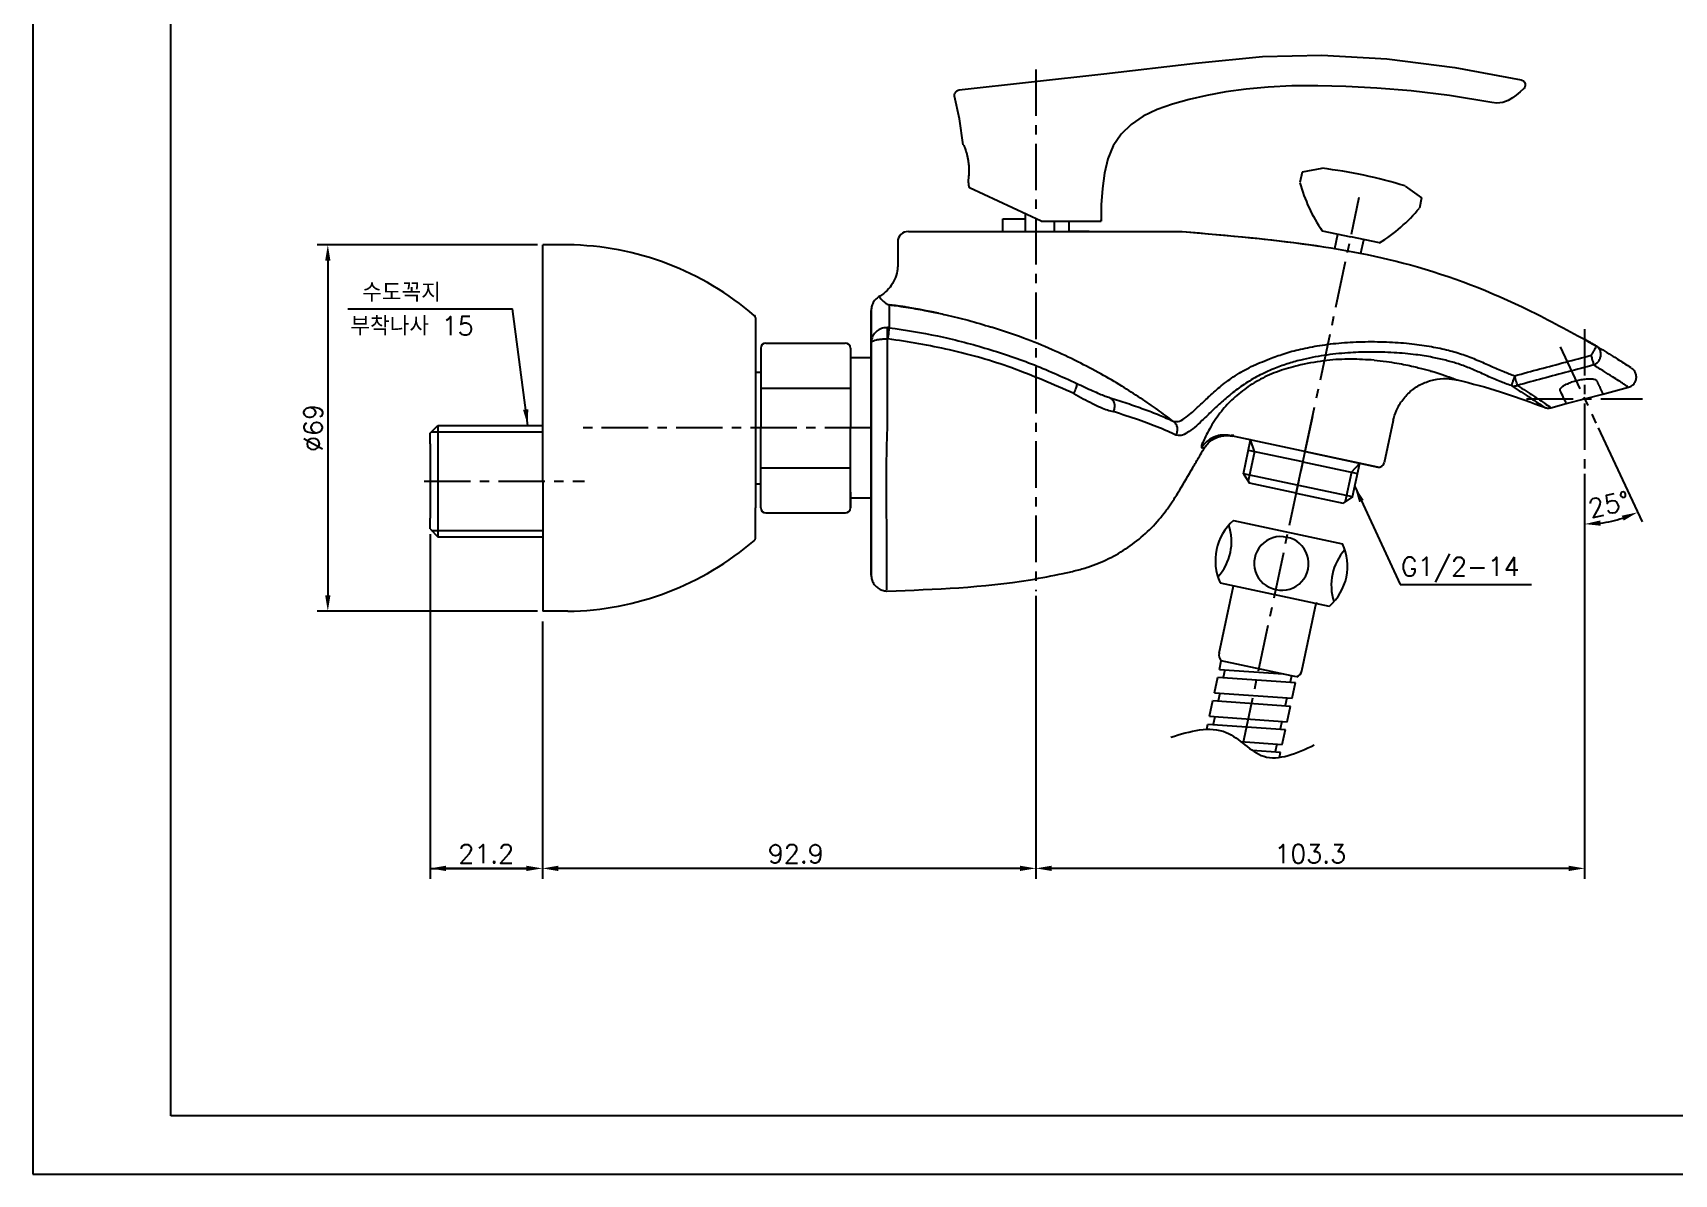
# Model space of a CAD drawing. Extents: x 15674 to 16268, y -53752 to -53332.
# Drawn here: x 15674.2 to 15983.2, y -53751.6 to -53536.7 of the extents above; entities that cross this region are included whole.
import ezdxf

# ---------------------------------------------------------------- set-up
doc = ezdxf.new("R2010")
doc.units = 0
doc.header["$LTSCALE"] = 7
doc.header["$MEASUREMENT"] = 0
doc.linetypes.add('CENTER', pattern=[2, 1.25, -0.25, 0.25, -0.25])
doc.layers.get('0').update_dxf_attribs({"color": 2, "linetype": 'CONTINUOUS'})
for name, color, linetype in [('08_ALL_FEATURES', 7, 'CONTINUOUS'), ('CENTER', 1, 'CENTER'), ('CL', 1, 'CENTER'), ('D', 2, 'CONTINUOUS'), ('DWG', 7, 'CONTINUOUS'), ('TXT', 4, 'CONTINUOUS')]:
    doc.layers.add(name, color=color, linetype=linetype)
doc.styles.add('GHS', font='ROMANS', dxfattribs={"bigfont": 'GHS'})
doc.dimstyles.new('STANDARD$7', dxfattribs={"dimtxt": 3.5, "dimasz": 3, "dimexe": 1, "dimexo": 0.0625, "dimgap": 1, "dimtad": 1, "dimdec": 4, "dimzin": 0, "dimdsep": 46, "dimtxsty": 'GHS', "dimcen": 1, "dimclrt": 2, "dimadec": 0, "dimazin": 0, "dimtfac": 1, "dimtdec": 4, "dimtofl": 0, "dimtmove": 0, "dimatfit": 3, "dimfxl": 0, "dimtolj": 1, "dimtzin": 0, "dimarcsym": 0})

msp = doc.modelspace()

# ---------------------------------------------------------------- linework, layer by layer
at = {"color": 7, "linetype": 'Continuous'}
for p, q in [((15864.03, -53572.22), (15850.55, -53565.94)), ((15856.82, -53574.14), (15856.82, -53571.74)), ((15856.82, -53571.74), (15861.02, -53571.74)), ((15864.03, -53572.22), (15874.99, -53572.22)), ((15864.03, -53572.22), (15874.99, -53572.22)), ((15869.22, -53572.23), (15869.22, -53574.14)), ((15837.02, -53576.14), (15837.02, -53580.33)), ((15839.02, -53574.14), (15890.59, -53574.14)), ((15853.02, -53574.14), (15856.82, -53574.14)), ((15873.02, -53574.14), (15869.22, -53574.14)), ((15832.02, -53638.83), (15832.02, -53589)), ((15832.02, -53589), (15832.02, -53638.83)), ((15835.41, -53587.93), (15835.42, -53592.26)), ((15835.41, -53587.93), (15835.41, -53587.93)), ((15835.08, -53611.07), (15835.08, -53594.33)), ((15969.76, -53604.74), (15974.58, -53603.47)), ((15959.96, -53607.32), (15962.88, -53606.55)), ((15962.88, -53606.55), (15962.88, -53606.55)), ((15969.76, -53604.74), (15969.76, -53604.74)), ((15913.71, -53615.58), (15915.13, -53608.89)), ((15930.29, -53609.73), (15928.59, -53617.72)), ((15927.41, -53618.49), (15899.53, -53612.56)), ((15913.71, -53615.58), (15927.41, -53618.49))]:
    msp.add_line(p, q, dxfattribs=at)
at = {"color": 0}
for p, q in [((15861.02, -53570.82), (15861.02, -53574.14)), ((15866.52, -53574.14), (15866.52, -53572.22))]:
    msp.add_line(p, q, dxfattribs=at)
at = {"color": 40, "linetype": 'Continuous'}
msp.add_line((15912.11, -53623.12), (15913.71, -53615.58), dxfattribs=at)
at = {"linetype": 'Continuous'}
msp.add_lwpolyline([(15674.19, -53751.62), (16268.19, -53751.62), (16268.19, -53331.62), (15674.19, -53331.62)], close=True, dxfattribs=at)
at = {"color": 7, "linetype": 'Continuous'}
for centre, radius, start, end in [((15850.68, -53565.67), 0.3, 184.9564, 245), ((15850.68, -53565.67), 0.3, 184.9564, 245), ((15874.99, -53571.92), 0.3, 270, 359.7987), ((15874.99, -53571.92), 0.3, 270, 359.7987), ((15839.02, -53576.14), 2, 90, 180), ((15820.58, -53702), 115.03, 77.9166, 82.5909), ((15927.61, -53617.51), 1, 258.0006, 348)]:
    msp.add_arc(centre, radius, start, end, dxfattribs=at)
for points in [[(15849.34, -53557.81), (15849.5, -53558.05), (15849.57, -53558.25), (15849.69, -53558.57), (15849.81, -53558.95), (15849.95, -53559.41), (15850.1, -53559.98), (15850.23, -53560.6), (15850.32, -53561.22)], [(15850.32, -53561.22), (15850.38, -53561.86), (15850.41, -53562.46), (15850.41, -53563.03), (15850.38, -53563.52), (15850.34, -53563.93), (15850.31, -53564.23), (15850.28, -53564.41), (15850.27, -53564.47)], [(15850.27, -53564.47), (15850.38, -53565.69)], [(15850.27, -53564.47), (15850.38, -53565.69)], [(15890.59, -53574.14), (15934.89, -53580.82), (15957.28, -53589.66), (15968.57, -53595.74)], [(15837.02, -53580.34), (15836.91, -53581.61), (15836.41, -53583.2), (15835.56, -53584.62), (15834.4, -53585.8), (15833.52, -53586.4)], [(15833.52, -53586.4), (15833.11, -53586.69), (15832.52, -53587.34), (15832.15, -53588.14), (15832.02, -53589)], [(15833.56, -53586.45), (15833.84, -53586.8), (15834.36, -53587.33)], [(15834.36, -53587.33), (15834.7, -53587.61), (15835.05, -53587.82), (15835.39, -53587.93)], [(15835.41, -53587.93), (15835.52, -53587.95)], [(15835.52, -53587.95), (15836.63, -53588.1)], [(15836.63, -53588.1), (15838.54, -53588.38), (15842.12, -53589.01), (15844.66, -53589.52)], [(15837.89, -53588.28), (15837.44, -53588.22)], [(15838.54, -53588.38), (15837.89, -53588.28)], [(15839.05, -53588.47), (15838.54, -53588.38)], [(15832.04, -53590.61), (15832.02, -53590.91)], [(15832.02, -53590.91), (15832.02, -53590.86)], [(15844.66, -53589.52), (15846.06, -53589.83), (15850.27, -53590.87), (15854.64, -53592.14)], [(15888.87, -53609.86), (15885.95, -53607.72), (15882.74, -53605.51), (15879.19, -53603.25), (15875.26, -53600.96), (15870.91, -53598.67), (15866.07, -53596.4), (15860.68, -53594.2), (15854.64, -53592.14)], [(15835.08, -53592.24), (15834.17, -53592.35), (15833.33, -53592.73), (15832.66, -53593.33), (15832.19, -53594.15), (15832.02, -53595.11)], [(15832.02, -53595.11), (15832.14, -53594.89), (15832.47, -53594.7), (15832.99, -53594.54), (15833.64, -53594.43), (15834.36, -53594.36), (15835.08, -53594.33)], [(15835.42, -53592.26), (15835.31, -53592.25), (15835.2, -53592.24), (15835.08, -53592.24)], [(15835.08, -53594.33), (15835.09, -53593.73), (15835.1, -53593.18), (15835.1, -53592.72), (15835.09, -53592.39), (15835.08, -53592.24)], [(15835.2, -53594.34), (15835.16, -53594.34), (15835.12, -53594.34), (15835.08, -53594.33)], [(15835.2, -53594.34), (15835.27, -53593.75), (15835.34, -53593.2), (15835.39, -53592.74), (15835.42, -53592.42), (15835.42, -53592.26)], [(15870.18, -53604.67), (15858.48, -53599.84), (15846.76, -53596.44), (15835.2, -53594.34)], [(15835.42, -53592.26), (15844.47, -53593.81), (15853.42, -53596.08), (15862.19, -53599.05), (15870.73, -53602.74)], [(15906.98, -53598.14), (15909.67, -53597.17), (15912.81, -53596.31), (15916.45, -53595.61), (15920.54, -53595.11), (15925.01, -53594.89), (15929.62, -53594.96), (15933.82, -53595.29), (15937.5, -53595.82), (15940.69, -53596.51), (15943.46, -53597.33), (15946.12, -53598.35), (15948.7, -53599.48), (15951.09, -53600.52), (15953.16, -53601.3)], [(15968.57, -53595.74), (15966.24, -53594.39)], [(15888.87, -53609.86), (15889.78, -53609.92), (15890.93, -53609.38), (15892.28, -53608.33), (15893.85, -53606.88), (15895.71, -53605.13), (15897.93, -53603.2), (15900.52, -53601.31), (15903.56, -53599.59), (15906.98, -53598.14)], [(15949.24, -53601.89), (15948, -53601.34), (15946.77, -53600.78), (15945.68, -53600.3), (15944.59, -53599.84), (15943.43, -53599.4), (15942.26, -53598.99), (15941.23, -53598.68), (15940.2, -53598.4), (15938.96, -53598.1), (15937.71, -53597.84), (15936.14, -53597.57), (15934.56, -53597.34), (15932.51, -53597.12), (15930.45, -53596.96), (15928.11, -53596.86), (15925.78, -53596.84), (15923.75, -53596.89), (15921.74, -53597), (15919.49, -53597.2), (15917.25, -53597.49), (15915.05, -53597.87), (15912.87, -53598.36), (15910.31, -53599.08), (15907.83, -53599.98)], [(15926.68, -53598.37), (15922.34, -53598.19), (15917.8, -53598.43), (15912.9, -53599.24)], [(15926.68, -53598.37), (15929.01, -53598.63), (15930.98, -53598.93), (15932.66, -53599.25), (15934.09, -53599.56), (15935.32, -53599.86), (15936.39, -53600.14), (15937.34, -53600.41), (15938.18, -53600.66), (15938.95, -53600.91), (15939.67, -53601.14), (15940.34, -53601.37), (15940.97, -53601.59), (15941.52, -53601.79), (15941.95, -53601.95), (15942.23, -53602.06), (15942.32, -53602.09)], [(15953.16, -53601.3), (15957.92, -53600.02), (15962.71, -53598.74), (15967.54, -53597.46)], [(15968.57, -53595.74), (15968.53, -53595.8), (15968.4, -53596.01), (15968.18, -53596.38), (15967.88, -53596.89), (15967.54, -53597.46)], [(15967.54, -53597.46), (15967.7, -53598.08), (15967.85, -53598.62), (15967.96, -53599.04), (15968.03, -53599.28)], [(15968.03, -53599.28), (15968.52, -53599), (15968.97, -53598.55), (15969.28, -53597.95), (15969.39, -53597.29), (15969.29, -53596.64), (15968.99, -53596.11), (15968.57, -53595.74)], [(15968.57, -53595.74), (15971.71, -53597.65), (15973.9, -53599.04), (15975.02, -53599.77)], [(15907.83, -53599.98), (15904.91, -53601.34), (15902.23, -53602.93), (15899.8, -53604.72), (15897.77, -53606.45), (15895.93, -53608.18), (15894.29, -53609.75), (15892.87, -53611.02), (15891.53, -53612.01), (15890.34, -53612.53), (15889.35, -53612.46)], [(15912.9, -53599.24), (15909.24, -53600.28), (15905.72, -53601.75), (15902.62, -53603.62), (15899.87, -53605.89)], [(15953.16, -53601.3), (15953.05, -53601.63), (15952.94, -53601.95), (15952.83, -53602.25), (15952.74, -53602.52), (15952.67, -53602.73), (15952.62, -53602.89), (15952.58, -53603.01), (15952.56, -53603.08), (15952.53, -53603.17)], [(15953.67, -53603.12), (15953.6, -53602.88), (15953.48, -53602.48), (15953.33, -53601.93), (15953.16, -53601.3)], [(15968.03, -53599.28), (15963.24, -53600.55), (15958.45, -53601.83), (15953.67, -53603.12)], [(15974.56, -53603.45), (15974.26, -53603.25), (15973.67, -53602.86), (15972.78, -53602.27), (15971.56, -53601.48), (15969.98, -53600.49), (15968.03, -53599.28)], [(15974.58, -53603.47), (15974.95, -53603.33), (15975.51, -53602.92), (15975.9, -53602.34), (15976.06, -53601.66), (15975.98, -53600.97), (15975.67, -53600.34), (15975.16, -53599.86)], [(15870.18, -53604.67), (15870.41, -53604.14), (15870.59, -53603.65), (15870.71, -53603.24), (15870.76, -53602.92), (15870.73, -53602.74)], [(15870.73, -53602.74), (15872.26, -53603.47), (15873.72, -53604.14), (15875, -53604.7), (15876.08, -53605.13), (15876.98, -53605.44)], [(15930.28, -53609.76), (15930.89, -53607.86), (15932.08, -53605.82), (15933.72, -53604.1), (15935.72, -53602.83), (15937.96, -53602.06), (15940.32, -53601.84), (15942.32, -53602.09)], [(15942.32, -53602.09), (15943.4, -53602.35), (15951.46, -53604.63), (15958.74, -53607.24)], [(15952.53, -53603.17), (15951.36, -53602.75), (15950.4, -53602.37), (15949.24, -53601.89)], [(15952.53, -53603.17), (15952.74, -53603.22), (15952.96, -53603.24), (15953.19, -53603.23), (15953.43, -53603.19), (15953.67, -53603.12)], [(15952.53, -53603.17), (15955.5, -53605.07), (15957.55, -53606.44), (15958.61, -53607.15)], [(15953.67, -53603.12), (15956.67, -53605.07), (15958.76, -53606.48), (15959.83, -53607.23), (15959.1, -53606.72)], [(15961.71, -53604.03), (15961.75, -53603.74), (15961.82, -53603.62)], [(15961.74, -53604.11), (15961.71, -53604.03)], [(15962.46, -53605.65), (15962.37, -53605.45), (15961.74, -53604.11)], [(15961.82, -53603.62), (15962.08, -53603.39), (15962.68, -53603.01), (15963.48, -53602.65), (15964.42, -53602.33), (15965.44, -53602.08), (15966.45, -53601.92), (15967.35, -53601.87), (15968.07, -53601.94), (15968.5, -53602.12), (15968.66, -53602.37), (15968.69, -53602.44)], [(15968.69, -53602.44), (15968.78, -53602.64), (15968.84, -53602.76)], [(15968.84, -53602.76), (15968.88, -53602.85)], [(15968.88, -53602.85), (15968.9, -53602.9), (15968.95, -53602.99)], [(15968.95, -53602.99), (15969.03, -53603.18)], [(15969.03, -53603.18), (15969.16, -53603.45), (15969.18, -53603.5)], [(15969.18, -53603.5), (15969.28, -53603.72), (15969.4, -53603.97), (15969.51, -53604.21), (15969.61, -53604.42), (15969.69, -53604.58), (15969.74, -53604.7), (15969.76, -53604.74)], [(15870.18, -53604.67), (15871.95, -53605.62), (15873.67, -53606.51), (15875.21, -53607.24), (15876.52, -53607.75), (15877.58, -53608.05)], [(15876.98, -53605.44), (15877.39, -53605.81), (15877.68, -53606.31), (15877.81, -53606.88), (15877.78, -53607.48), (15877.58, -53608.05)], [(15876.98, -53605.44), (15880.23, -53606.49), (15883.35, -53607.58), (15886.27, -53608.71), (15888.87, -53609.86)], [(15899.87, -53605.89), (15898.77, -53607.03), (15897.68, -53608.35), (15896.64, -53609.82), (15895.71, -53611.33), (15894.96, -53612.74), (15894.44, -53613.89), (15894.19, -53614.62), (15894.22, -53614.87)], [(15958.74, -53607.24), (15958.78, -53607.26), (15958.88, -53607.29), (15958.99, -53607.32), (15959.1, -53607.35), (15959.22, -53607.37), (15959.34, -53607.38), (15959.46, -53607.38), (15959.59, -53607.38), (15959.72, -53607.37), (15959.85, -53607.35), (15959.97, -53607.32)], [(15959.83, -53607.23), (15959.1, -53606.72)], [(15962.59, -53605.92), (15962.46, -53605.65)], [(15962.78, -53606.33), (15962.76, -53606.28), (15962.59, -53605.92)], [(15962.86, -53606.51), (15962.78, -53606.33)], [(15962.88, -53606.55), (15962.86, -53606.51)], [(15889.35, -53612.46), (15886.27, -53611.1), (15882.35, -53609.63), (15877.58, -53608.05)], [(15888.87, -53609.86), (15889.26, -53610.27), (15889.52, -53610.76), (15889.63, -53611.32), (15889.57, -53611.9), (15889.35, -53612.46)], [(15834.94, -53632.17), (15834.94, -53630.58), (15834.93, -53628.41), (15834.92, -53625.61), (15834.91, -53622.39), (15834.91, -53618.88), (15834.96, -53614.88), (15835.08, -53611.07)], [(15899.53, -53612.56), (15898.3, -53612.46), (15897.11, -53612.65), (15895.99, -53613.13), (15895, -53613.88), (15894.22, -53614.87)], [(15894.7, -53614.96), (15895.24, -53614.24), (15896.23, -53613.38), (15897.42, -53612.81), (15898.71, -53612.56), (15899.59, -53612.59)], [(15899.53, -53612.56), (15899.57, -53612.54), (15899.64, -53612.53), (15899.71, -53612.53), (15899.81, -53612.52), (15899.91, -53612.52), (15900.03, -53612.51), (15900.17, -53612.51), (15900.27, -53612.51)], [(15899.59, -53612.59), (15900.02, -53612.67)], [(15834.99, -53641.83), (15861.99, -53639.71), (15868.14, -53638.52), (15869.32, -53638.26), (15870.5, -53637.99), (15872.82, -53637.33), (15876.71, -53635.74), (15880.34, -53633.62), (15883.63, -53631.01), (15886.53, -53627.97), (15887.64, -53626.55), (15888.16, -53625.81), (15888.67, -53625.06), (15889.37, -53623.98), (15890.05, -53622.89), (15892.56, -53618.62), (15893.8, -53616.48), (15894.61, -53615.11)], [(15894.65, -53614.95), (15894.22, -53614.87)], [(15894.61, -53615.11), (15894.7, -53614.96)], [(15834.99, -53641.63), (15834.98, -53640.05), (15834.96, -53636.9), (15834.94, -53632.17)], [(15832.02, -53638.83), (15832.14, -53639.66), (15832.48, -53640.42), (15833.02, -53641.06), (15833.71, -53641.53), (15834.51, -53641.78), (15834.99, -53641.83)]]:
    msp.add_spline(points, degree=3, dxfattribs=at)
msp.add_open_spline([(15890.59, -53574.14), (15899.21, -53574.88), (15907.82, -53575.63), (15916.31, -53576.9)], degree=3, dxfattribs=at)
at = {"layer": '08_ALL_FEATURES', "color": 7, "linetype": 'Continuous'}
msp.add_line((15864.03, -53572.22), (15875.28, -53572.22), dxfattribs=at)
for points in [[(15848.6, -53547.47), (15875.84, -53544.45), (15893.1, -53542.46), (15905.7, -53541.17), (15916.83, -53540.94), (15929.12, -53541.66), (15941.91, -53543.24), (15954.37, -53545.59)], [(15954.37, -53545.59), (15954.53, -53545.64), (15954.79, -53545.79), (15955, -53546.03), (15955.13, -53546.32), (15955.15, -53546.64), (15955.08, -53546.95), (15954.93, -53547.2), (15954.82, -53547.31)], [(15847.72, -53548.68), (15847.71, -53548.61), (15847.71, -53548.35), (15847.78, -53548.08), (15847.92, -53547.83), (15848.14, -53547.64), (15848.4, -53547.51), (15848.6, -53547.47)], [(15849.34, -53557.81), (15848.61, -53552.92), (15847.72, -53548.68)], [(15948.87, -53549.87), (15940.86, -53548.54), (15933.64, -53547.68), (15927.19, -53547.15), (15921.37, -53546.84), (15916.08, -53546.71), (15911.23, -53546.74), (15906.76, -53546.95), (15902.62, -53547.33), (15898.77, -53547.87), (15895.2, -53548.54), (15891.85, -53549.3), (15888.73, -53550.16), (15885.84, -53551.19), (15883.24, -53552.43), (15880.98, -53553.98), (15879.07, -53555.83), (15877.59, -53558.01), (15876.58, -53560.49), (15875.93, -53563.17), (15875.54, -53566.04), (15875.34, -53569.11), (15875.28, -53572.22)], [(15954.82, -53547.31), (15954.21, -53547.85), (15953.42, -53548.49), (15952.76, -53548.99)], [(15952.76, -53548.99), (15951.96, -53549.47), (15950.91, -53549.83), (15949.81, -53549.96), (15948.87, -53549.87)]]:
    msp.add_lwpolyline(points, dxfattribs=at)
at = {"layer": 'CENTER', "linetype": 'CENTER'}
msp.add_line((15902.03, -53670.53), (15923.9, -53567.66), dxfattribs=at)
at = {"layer": 'CL'}
for p, q in [((15863.02, -53543.64), (15863.02, -53641.83)), ((15966.32, -53592.52), (15966.32, -53618.77)), ((15966.32, -53592.52), (15966.32, -53618.77)), ((15961.74, -53595.83), (15968.45, -53610.22)), ((15955.4, -53605.64), (15977.24, -53605.64)), ((15832.02, -53611.14), (15776.85, -53611.14)), ((15747.84, -53621.14), (15778.04, -53621.14))]:
    msp.add_line(p, q, dxfattribs=at)
at = {"layer": 'D'}
for p, q in [((15769.21, -53576.64), (15727.72, -53576.64)), ((15729.72, -53579.64), (15729.72, -53642.64)), ((15733.46, -53588.71), (15764.47, -53588.71)), ((15811.21, -53603.64), (15828.12, -53603.64)), ((15962.88, -53606.55), (15969.76, -53604.74)), ((15749.26, -53611.84), (15770.21, -53611.84)), ((15904.15, -53615.59), (15903.44, -53613.39)), ((15968.88, -53611.12), (15977.13, -53628.83)), ((15904.15, -53615.59), (15902.98, -53621.12)), ((15811.21, -53618.64), (15828.12, -53618.64)), ((15922.44, -53619.48), (15921.27, -53625.01)), ((15922.44, -53619.48), (15923.99, -53617.76)), ((15966.32, -53619.77), (15966.32, -53629.75)), ((15966.32, -53619.77), (15966.32, -53631)), ((15966.32, -53619.77), (15966.32, -53633.04)), ((15748.96, -53631.14), (15748.96, -53696.05)), ((15749.26, -53630.44), (15770.21, -53630.44)), ((15966.32, -53633.04), (15966.32, -53663.55)), ((15931.58, -53640.6), (15956.31, -53640.6)), ((15769.21, -53645.64), (15727.72, -53645.64)), ((15770.12, -53647.54), (15770.12, -53696.05)), ((15966.32, -53651.85), (15966.32, -53665.43)), ((15863.02, -53663.46), (15863.02, -53696.05)), ((15966.32, -53665.43), (15966.32, -53696.05)), ((15770.12, -53673.02), (15770.12, -53696.05)), ((15770.12, -53680.34), (15770.12, -53696.05)), ((15748.92, -53694.05), (15767.12, -53694.05)), ((15767.12, -53694.05), (15751.96, -53694.05)), ((15860.02, -53694.05), (15773.12, -53694.05)), ((15963.32, -53694.05), (15866.02, -53694.05))]:
    msp.add_line(p, q, dxfattribs=at)
at = {"layer": 'D', "color": 2}
msp.add_line((15863.02, -53642.77), (15863.02, -53663.46), dxfattribs=at)
at = {"layer": 'D'}
msp.add_arc((15966.32, -53605.64), 23.59, 277.2925, 287.7075, dxfattribs=at)
msp.add_spline([(15888.4, -53669.34), (15898.85, -53668.47), (15905.91, -53672.94), (15915.44, -53670.81)], degree=3, dxfattribs=at)
for points in [[(15729.22, -53579.64), (15730.22, -53579.64), (15729.72, -53576.64)], [(15969.35, -53629.54), (15969.28, -53628.54), (15966.32, -53629.23)], [(15973.31, -53627.65), (15973.68, -53628.58), (15976.29, -53627.02)], [(15729.22, -53642.64), (15730.22, -53642.64), (15729.72, -53645.64)], [(15751.96, -53693.55), (15751.96, -53694.55), (15748.96, -53694.05)], [(15767.12, -53693.55), (15767.12, -53694.55), (15770.12, -53694.05)], [(15767.12, -53693.55), (15767.12, -53694.55), (15770.12, -53694.05)], [(15773.12, -53693.55), (15773.12, -53694.55), (15770.12, -53694.05)], [(15860.02, -53693.55), (15860.02, -53694.55), (15863.02, -53694.05)], [(15860.02, -53693.55), (15860.02, -53694.55), (15863.02, -53694.05)], [(15866.02, -53693.55), (15866.02, -53694.55), (15863.02, -53694.05)], [(15963.32, -53693.55), (15963.32, -53694.55), (15966.32, -53694.05)]]:
    msp.add_solid(points, dxfattribs=at)
at = {"layer": 'DWG'}
for p, q in [((15913.13, -53563), (15912.72, -53564.95)), ((15916.87, -53562.26), (15913.13, -53563)), ((15932.52, -53565.58), (15935.63, -53567.78)), ((15935.63, -53567.78), (15935.21, -53569.74)), ((15770.21, -53621.14), (15770.21, -53576.64)), ((15774.89, -53576.64), (15770.21, -53576.64)), ((15865.52, -53574.14), (15886.87, -53574.14)), ((15916.92, -53574.03), (15922.3, -53575.17)), ((15919.28, -53577.36), (15919.86, -53574.65)), ((15927.68, -53576.31), (15922.3, -53575.17)), ((15924.2, -53578.25), (15924.75, -53575.69)), ((15810.21, -53590.37), (15810.21, -53596.14)), ((15832.02, -53611.14), (15832.02, -53589.77)), ((15812.21, -53595.14), (15827.12, -53595.14)), ((15810.21, -53596.14), (15810.21, -53611.14)), ((15811.21, -53596.14), (15811.21, -53611.14)), ((15828.12, -53596.14), (15828.12, -53611.14)), ((15828.12, -53596.14), (15828.12, -53611.14)), ((15828.12, -53597.94), (15828.12, -53611.14)), ((15832.02, -53597.94), (15828.12, -53597.94)), ((15810.21, -53600.64), (15811.21, -53600.64)), ((15748.96, -53612.14), (15750.46, -53610.64)), ((15750.46, -53610.64), (15770.21, -53610.64)), ((15750.46, -53610.64), (15750.46, -53631.64)), ((15748.96, -53614.14), (15748.96, -53612.14)), ((15810.21, -53611.14), (15810.21, -53626.14)), ((15811.21, -53626.14), (15811.21, -53611.14)), ((15828.12, -53626.14), (15828.12, -53611.14)), ((15832.02, -53630.57), (15832.02, -53611.14)), ((15902.09, -53619.75), (15903.44, -53613.39)), ((15903.44, -53613.39), (15902.46, -53613.19)), ((15748.96, -53614.14), (15748.96, -53628.14)), ((15913.3, -53617.53), (15903.02, -53615.35)), ((15922.64, -53624.12), (15902.09, -53619.75)), ((15902.09, -53619.75), (15903.24, -53621.53)), ((15913.3, -53617.53), (15923.57, -53619.72)), ((15922.64, -53624.12), (15923.99, -53617.76)), ((15923.99, -53617.76), (15924.96, -53617.97)), ((15770.21, -53621.14), (15770.21, -53645.64)), ((15810.21, -53621.64), (15811.21, -53621.64)), ((15912.05, -53623.4), (15903.24, -53621.53)), ((15810.21, -53631.91), (15810.21, -53626.14)), ((15828.12, -53623.24), (15828.12, -53624.34)), ((15828.12, -53623.24), (15828.12, -53626.14)), ((15832.02, -53624.34), (15828.12, -53624.34)), ((15912.05, -53623.4), (15920.86, -53625.27)), ((15922.64, -53624.12), (15920.86, -53625.27)), ((15748.96, -53630.14), (15748.96, -53628.14)), ((15812.21, -53627.14), (15827.21, -53627.14)), ((15900.22, -53628.56), (15920.76, -53632.93)), ((15748.96, -53630.14), (15750.46, -53631.64)), ((15750.46, -53631.64), (15770.21, -53631.64)), ((15897.52, -53653.53), (15900.22, -53640.83)), ((15897.72, -53640.3), (15918.26, -53644.67)), ((15913.07, -53656.84), (15915.77, -53644.14)), ((15916.06, -53644.2), (15915.77, -53644.14)), ((15774.89, -53645.64), (15770.21, -53645.64)), ((15897.58, -53656.6), (15897.93, -53654.97)), ((15897.58, -53656.6), (15909.55, -53657.44)), ((15911.13, -53657.77), (15897.93, -53654.97)), ((15898.59, -53656.67), (15898.28, -53658.12)), ((15896.65, -53661.01), (15897.28, -53658.05)), ((15897.28, -53658.05), (15911.88, -53659.07)), ((15911.13, -53657.77), (15910.87, -53659)), ((15912.11, -53657.98), (15911.13, -53657.77)), ((15911.25, -53662.03), (15911.88, -53659.07)), ((15895.71, -53665.42), (15896.34, -53662.46)), ((15896.34, -53662.46), (15910.94, -53663.48)), ((15896.65, -53661.01), (15911.25, -53662.03)), ((15897.65, -53661.08), (15897.34, -53662.53)), ((15910.24, -53661.96), (15909.94, -53663.41)), ((15895.71, -53665.42), (15910.31, -53666.44)), ((15896.72, -53665.46), (15896.41, -53666.94)), ((15909.31, -53666.34), (15909, -53667.82)), ((15910.31, -53666.44), (15910.94, -53663.48)), ((15895.19, -53667.87), (15895.4, -53666.87)), ((15895.4, -53666.87), (15910.01, -53667.89)), ((15909.4, -53670.72), (15910.01, -53667.89)), ((15901.57, -53670.18), (15909.4, -53670.72)), ((15903.74, -53671.8), (15909.1, -53672.17)), ((15908.4, -53670.62), (15908.09, -53672.1)), ((15908.89, -53673.15), (15909.1, -53672.17))]:
    msp.add_line(p, q, dxfattribs=at)
for centre, radius, start, end in [((15907.1, -53646.69), 85, 78, 83.4005), ((15907.1, -53646.69), 85, 72.5995, 78), ((15941.66, -53557.05), 30, 195.2758, 214.464), ((15911.99, -53550.74), 30, 301.536, 320.7242), ((15774.11, -53631.64), 55, 49.2159, 89.1866), ((15809.71, -53590.37), 0.5, 0, 49.2159), ((15812.21, -53596.14), 1, 90, 180), ((15827.12, -53596.14), 1, 0, 90), ((15812.21, -53626.14), 1, 180, 270), ((15827.12, -53626.14), 1, 270, 0), ((15906.8, -53636.1), 10, 131.1203, 204.8727), ((15774.11, -53590.65), 55, 270.8134, 310.7841), ((15809.71, -53631.91), 0.5, 310.7841, 0), ((15889.85, -53632.5), 10, 318.0028, 18.0028), ((15909.12, -53636.61), 5.02, 76.6594, 259.3462), ((15909.35, -53636.66), 5.02, 256.6594, 79.3462), ((15911.69, -53637.14), 10, 311.1329, 24.9111), ((15928.63, -53640.74), 10, 138.0028, 198.0028), ((15898.98, -53653.89), 1.5, 166.2704, 225.8028), ((15911.6, -53656.57), 1.5, 290.2028, 349.7352)]:
    msp.add_arc(centre, radius, start, end, dxfattribs=at)
at = {"layer": 'TXT', "color": 4}
msp.add_line((15700.19, -53740.62), (15700.19, -53350.62), dxfattribs=at)
at = {"layer": 'TXT', "color": 4, "linetype": 'Continuous'}
msp.add_line((16254.19, -53740.62), (15700.19, -53740.62), dxfattribs=at)

# ---------------------------------------------------------------- texts
at = {"layer": 'D', "style": 'GHS'}
for s, p in [('수도꼭지', (15736.19, -53587.37)), ('부착나사 15', (15733.97, -53593.68)), ('G1/2-14', (15931.73, -53638.99))]:
    msp.add_text(s, height=3.5, dxfattribs=at).set_placement(p)
at = {"layer": 'D', "char_height": 3.5, "attachment_point": 5, "style": 'GHS'}
for s, insert, rotation in [('\\A1;%%c69', (15726.97, -53611.14), 90), ('\\A1;25°', (15970.9, -53625.54), 12.5)]:
    msp.add_mtext(s, dxfattribs=dict(at, insert=insert, rotation=rotation))
for s, insert in [('\\A1;21.2', (15759.54, -53691.3)), ('\\A1;92.9', (15817.82, -53691.3)), ('\\A1;103.3', (15914.67, -53691.3))]:
    msp.add_mtext(s, dxfattribs=dict(at, insert=insert))

# ---------------------------------------------------------------- leaders
at = {"layer": 'D'}
for points, override in [([(15767.36, -53610.64), (15764.47, -53588.71)], {"dimexe": 2, "dimgap": 1, "dimtad": 0}), ([(15923.05, -53622.18), (15931.58, -53640.6)], {"dimexe": 2, "dimgap": 1, "dimtad": 0, "dimclrt": 256, "dimatfit": 0})]:
    msp.add_leader(points, dimstyle='STANDARD$7', override=override, dxfattribs=at)

doc.saveas('drawing.dxf')
